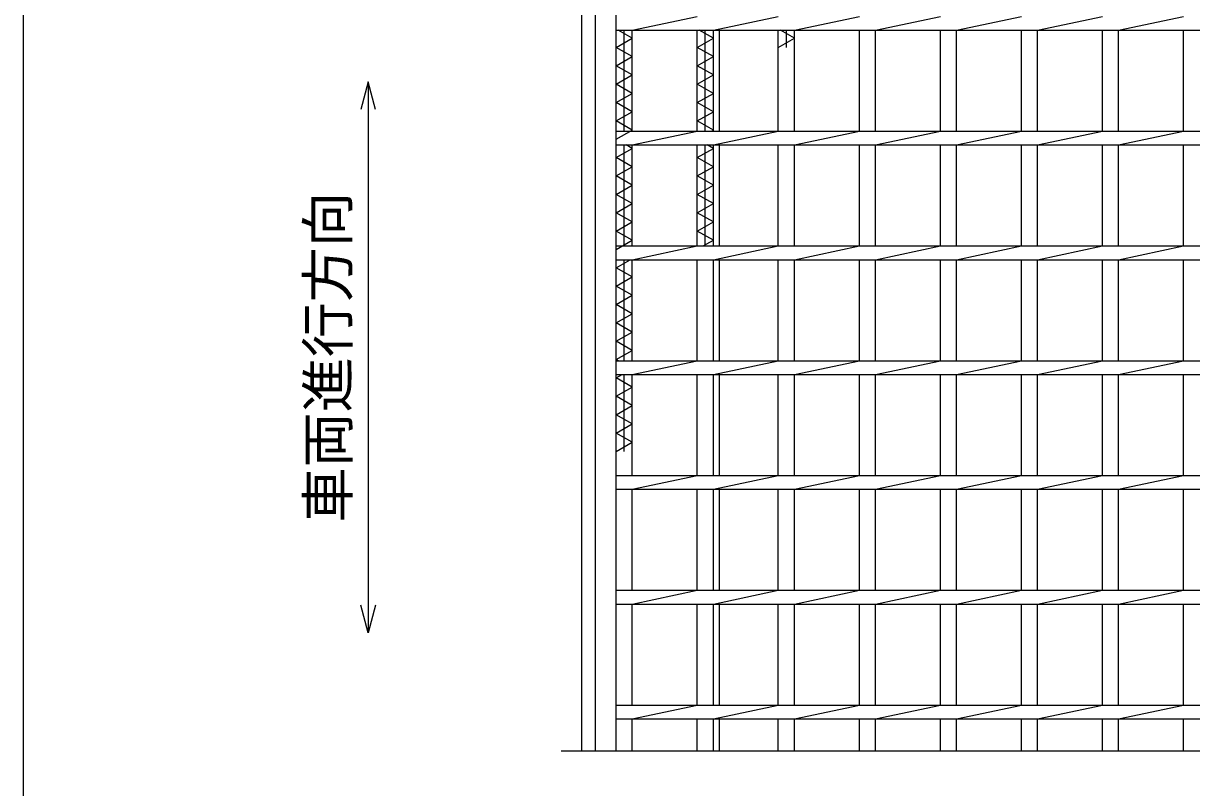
# Model space of a CAD drawing. Units: millimetres, scale not verified. Extents: x -1456 to 1385, y -1026 to 843.
# Drawn here: x -1383 to -874, y -64 to 268 of the extents above; entities that cross this region are included whole.
import ezdxf
from ezdxf.enums import TextEntityAlignment as Align

# ---------------------------------------------------------------- set-up
doc = ezdxf.new("R2010")
doc.units = ezdxf.units.MM
doc.header["$LTSCALE"] = 8
for name, color, linetype, lineweight in [('0_2', 150, 'Continuous', 25), ('16', 3, 'Continuous', 25), ('19', 6, 'Continuous', 25), ('22', 4, 'Continuous', 25)]:
    doc.layers.add(name, color=color, linetype=linetype, lineweight=lineweight)
doc.styles.add('ベクトル', font='')
doc.styles.get('ベクトル').set_extended_font_data('ベクトル')

msp = doc.modelspace()

# ---------------------------------------------------------------- linework, layer by layer
at = {"layer": '0_2'}
msp.add_line((-1383.2, -917.2), (-1383.2, 842.8), dxfattribs=at)
at = {"layer": '16'}
for p, q in [((-1125, -48.5), (-1125, 514)), ((-1125, 265.5), (-1125, 271.5)), ((-1118, 265.5), (-1089.7, 271.5)), ((-1082.7, 265.5), (-1054.4, 271.5)), ((-1047.4, 265.5), (-1019.1, 271.5)), ((-1012.1, 265.5), (-983.8, 271.5)), ((-976.8, 265.5), (-948.5, 271.5)), ((-941.5, 265.5), (-913.2, 271.5)), ((-906.2, 265.5), (-877.9, 271.5)), ((-1125, 265.5), (-235, 265.5)), ((-1118, 262), (-1124.125, 265.5)), ((-1121.5, 221.5), (-1121.5, 265.5)), ((-1118, 221.5), (-1118, 265.5)), ((-1089.7, 221.5), (-1089.7, 265.5)), ((-1082.7, 262), (-1088.825, 265.5)), ((-1086.2, 221.5), (-1086.2, 265.5)), ((-1082.7, 221.5), (-1082.7, 265.5)), ((-1054.4, 221.5), (-1054.4, 265.5)), ((-1047.4, 262), (-1053.525, 265.5)), ((-1050.9, 258), (-1050.9, 265.5)), ((-1047.4, 221.5), (-1047.4, 265.5)), ((-1019.1, 221.5), (-1019.1, 265.5)), ((-1012.1, 221.5), (-1012.1, 265.5)), ((-983.8, 221.5), (-983.8, 265.5)), ((-976.8, 221.5), (-976.8, 265.5)), ((-948.5, 221.5), (-948.5, 265.5)), ((-941.5, 221.5), (-941.5, 265.5)), ((-913.2, 221.5), (-913.2, 265.5)), ((-906.2, 221.5), (-906.2, 265.5)), ((-877.9, 221.5), (-877.9, 265.5)), ((-1125, 258), (-1118, 262)), ((-1089.7, 258), (-1082.7, 262)), ((-1054.4, 258), (-1047.4, 262)), ((-1118, 254), (-1125, 258)), ((-1082.7, 254), (-1089.7, 258)), ((-1125, 250), (-1118, 254)), ((-1118, 246), (-1125, 250)), ((-1089.7, 250), (-1082.7, 254)), ((-1082.7, 246), (-1089.7, 250)), ((-1125, 242), (-1118, 246)), ((-1089.7, 242), (-1082.7, 246)), ((-1118, 238), (-1125, 242)), ((-1082.7, 238), (-1089.7, 242)), ((-1125, 234), (-1118, 238)), ((-1089.7, 234), (-1082.7, 238)), ((-1118, 230), (-1125, 234)), ((-1125, 226), (-1118, 230)), ((-1082.7, 230), (-1089.7, 234)), ((-1089.7, 226), (-1082.7, 230)), ((-1118, 222), (-1125, 226)), ((-1082.7, 222), (-1089.7, 226)), ((-1125, 218), (-1118, 222)), ((-1125, 221.5), (-235, 221.5)), ((-1125, 215.5), (-1125, 221.5)), ((-1118, 215.5), (-1089.7, 221.5)), ((-1083.575, 221.5), (-1082.7, 222)), ((-1082.7, 215.5), (-1054.4, 221.5)), ((-1047.4, 215.5), (-1019.1, 221.5)), ((-1012.1, 215.5), (-983.8, 221.5)), ((-976.8, 215.5), (-948.5, 221.5)), ((-941.5, 215.5), (-913.2, 221.5)), ((-906.2, 215.5), (-877.9, 221.5)), ((-1125, 215.5), (-235, 215.5)), ((-1125, 210), (-1118, 214)), ((-1121.5, 171.5), (-1121.5, 215.5)), ((-1118, 214), (-1120.625, 215.5)), ((-1118, 171.5), (-1118, 215.5)), ((-1089.7, 171.5), (-1089.7, 215.5)), ((-1089.7, 210), (-1082.7, 214)), ((-1086.2, 171.5), (-1086.2, 215.5)), ((-1082.7, 214), (-1085.325, 215.5)), ((-1082.7, 171.5), (-1082.7, 215.5)), ((-1054.4, 171.5), (-1054.4, 215.5)), ((-1047.4, 171.5), (-1047.4, 215.5)), ((-1019.1, 171.5), (-1019.1, 215.5)), ((-1012.1, 171.5), (-1012.1, 215.5)), ((-983.8, 171.5), (-983.8, 215.5)), ((-976.8, 171.5), (-976.8, 215.5)), ((-948.5, 171.5), (-948.5, 215.5)), ((-941.5, 171.5), (-941.5, 215.5)), ((-913.2, 171.5), (-913.2, 215.5)), ((-906.2, 171.5), (-906.2, 215.5)), ((-877.9, 171.5), (-877.9, 215.5)), ((-1118, 206), (-1125, 210)), ((-1082.7, 206), (-1089.7, 210)), ((-1125, 202), (-1118, 206)), ((-1089.7, 202), (-1082.7, 206)), ((-1118, 198), (-1125, 202)), ((-1082.7, 198), (-1089.7, 202)), ((-1125, 194), (-1118, 198)), ((-1118, 190), (-1125, 194)), ((-1089.7, 194), (-1082.7, 198)), ((-1082.7, 190), (-1089.7, 194)), ((-1125, 186), (-1118, 190)), ((-1089.7, 186), (-1082.7, 190)), ((-1118, 182), (-1125, 186)), ((-1082.7, 182), (-1089.7, 186)), ((-1125, 178), (-1118, 182)), ((-1089.7, 178), (-1082.7, 182)), ((-1118, 174), (-1125, 178)), ((-1125, 170), (-1118, 174)), ((-1082.7, 174), (-1089.7, 178)), ((-1087.075, 171.5), (-1082.7, 174)), ((-1125, 171.5), (-235, 171.5)), ((-1125, 165.5), (-1125, 171.5)), ((-1118, 165.5), (-1089.7, 171.5)), ((-1082.7, 165.5), (-1054.4, 171.5)), ((-1047.4, 165.5), (-1019.1, 171.5)), ((-1012.1, 165.5), (-983.8, 171.5)), ((-976.8, 165.5), (-948.5, 171.5)), ((-941.5, 165.5), (-913.2, 171.5)), ((-906.2, 165.5), (-877.9, 171.5)), ((-1125, 165.5), (-235, 165.5)), ((-1125, 162), (-1118.875, 165.5)), ((-1121.5, 121.5), (-1121.5, 165.5)), ((-1118, 121.5), (-1118, 165.5)), ((-1089.7, 121.5), (-1089.7, 165.5)), ((-1082.7, 121.5), (-1082.7, 165.5)), ((-1054.4, 121.5), (-1054.4, 165.5)), ((-1047.4, 121.5), (-1047.4, 165.5)), ((-1019.1, 121.5), (-1019.1, 165.5)), ((-1012.1, 121.5), (-1012.1, 165.5)), ((-983.8, 121.5), (-983.8, 165.5)), ((-976.8, 121.5), (-976.8, 165.5)), ((-948.5, 121.5), (-948.5, 165.5)), ((-941.5, 121.5), (-941.5, 165.5)), ((-913.2, 121.5), (-913.2, 165.5)), ((-906.2, 121.5), (-906.2, 165.5)), ((-877.9, 121.5), (-877.9, 165.5)), ((-1118, 158), (-1125, 162)), ((-1125, 154), (-1118, 158)), ((-1118, 150), (-1125, 154)), ((-1125, 146), (-1118, 150)), ((-1118, 142), (-1125, 146)), ((-1125, 138), (-1118, 142)), ((-1118, 134), (-1125, 138)), ((-1125, 130), (-1118, 134)), ((-1118, 126), (-1125, 130)), ((-1125, 122), (-1118, 126)), ((-1124.125, 121.5), (-1125, 122)), ((-1125, 121.5), (-235, 121.5)), ((-1125, 115.5), (-1125, 121.5)), ((-1118, 115.5), (-1089.7, 121.5)), ((-1082.7, 115.5), (-1054.4, 121.5)), ((-1047.4, 115.5), (-1019.1, 121.5)), ((-1012.1, 115.5), (-983.8, 121.5)), ((-976.8, 115.5), (-948.5, 121.5)), ((-941.5, 115.5), (-913.2, 121.5)), ((-906.2, 115.5), (-877.9, 121.5)), ((-1125, 115.5), (-235, 115.5)), ((-1125, 114), (-1122.375, 115.5)), ((-1118, 110), (-1125, 114)), ((-1121.5, 82), (-1121.5, 115.5)), ((-1118, 71.5), (-1118, 115.5)), ((-1089.7, 71.5), (-1089.7, 115.5)), ((-1082.7, 71.5), (-1082.7, 115.5)), ((-1054.4, 71.5), (-1054.4, 115.5)), ((-1047.4, 71.5), (-1047.4, 115.5)), ((-1019.1, 71.5), (-1019.1, 115.5)), ((-1012.1, 71.5), (-1012.1, 115.5)), ((-983.8, 71.5), (-983.8, 115.5)), ((-976.8, 71.5), (-976.8, 115.5)), ((-948.5, 71.5), (-948.5, 115.5)), ((-941.5, 71.5), (-941.5, 115.5)), ((-913.2, 71.5), (-913.2, 115.5)), ((-906.2, 71.5), (-906.2, 115.5)), ((-877.9, 71.5), (-877.9, 115.5)), ((-1125, 106), (-1118, 110)), ((-1118, 102), (-1125, 106)), ((-1125, 98), (-1118, 102)), ((-1118, 94), (-1125, 98)), ((-1125, 90), (-1118, 94)), ((-1118, 86), (-1125, 90)), ((-1125, 82), (-1118, 86)), ((-1125, 71.5), (-235, 71.5)), ((-1125, 65.5), (-1125, 71.5)), ((-1118, 65.5), (-1089.7, 71.5)), ((-1082.7, 65.5), (-1054.4, 71.5)), ((-1047.4, 65.5), (-1019.1, 71.5)), ((-1012.1, 65.5), (-983.8, 71.5)), ((-976.8, 65.5), (-948.5, 71.5)), ((-941.5, 65.5), (-913.2, 71.5)), ((-906.2, 65.5), (-877.9, 71.5)), ((-1125, 65.5), (-235, 65.5)), ((-1118, 21.5), (-1118, 65.5)), ((-1089.7, 21.5), (-1089.7, 65.5)), ((-1082.7, 21.5), (-1082.7, 65.5)), ((-1054.4, 21.5), (-1054.4, 65.5)), ((-1047.4, 21.5), (-1047.4, 65.5)), ((-1019.1, 21.5), (-1019.1, 65.5)), ((-1012.1, 21.5), (-1012.1, 65.5)), ((-983.8, 21.5), (-983.8, 65.5)), ((-976.8, 21.5), (-976.8, 65.5)), ((-948.5, 21.5), (-948.5, 65.5)), ((-941.5, 21.5), (-941.5, 65.5)), ((-913.2, 21.5), (-913.2, 65.5)), ((-906.2, 21.5), (-906.2, 65.5)), ((-877.9, 21.5), (-877.9, 65.5)), ((-1125, 21.5), (-235, 21.5)), ((-1125, 15.5), (-1125, 21.5)), ((-1118, 15.5), (-1089.7, 21.5)), ((-1082.7, 15.5), (-1054.4, 21.5)), ((-1047.4, 15.5), (-1019.1, 21.5)), ((-1012.1, 15.5), (-983.8, 21.5)), ((-976.8, 15.5), (-948.5, 21.5)), ((-941.5, 15.5), (-913.2, 21.5)), ((-906.2, 15.5), (-877.9, 21.5)), ((-1125, 15.5), (-235, 15.5)), ((-1118, -28.5), (-1118, 15.5)), ((-1089.7, -28.5), (-1089.7, 15.5)), ((-1082.7, -28.5), (-1082.7, 15.5)), ((-1054.4, -28.5), (-1054.4, 15.5)), ((-1047.4, -28.5), (-1047.4, 15.5)), ((-1019.1, -28.5), (-1019.1, 15.5)), ((-1012.1, -28.5), (-1012.1, 15.5)), ((-983.8, -28.5), (-983.8, 15.5)), ((-976.8, -28.5), (-976.8, 15.5)), ((-948.5, -28.5), (-948.5, 15.5)), ((-941.5, -28.5), (-941.5, 15.5)), ((-913.2, -28.5), (-913.2, 15.5)), ((-906.2, -28.5), (-906.2, 15.5)), ((-877.9, -28.5), (-877.9, 15.5)), ((-1125, -28.5), (-235, -28.5)), ((-1125, -34.5), (-1125, -28.5)), ((-1118, -34.5), (-1089.7, -28.5)), ((-1082.7, -34.5), (-1054.4, -28.5)), ((-1047.4, -34.5), (-1019.1, -28.5)), ((-1012.1, -34.5), (-983.8, -28.5)), ((-976.8, -34.5), (-948.5, -28.5)), ((-941.5, -34.5), (-913.2, -28.5)), ((-906.2, -34.5), (-877.9, -28.5)), ((-1125, -34.5), (-235, -34.5)), ((-1118, -48.5), (-1118, -34.5)), ((-1089.7, -48.5), (-1089.7, -34.5)), ((-1082.7, -48.5), (-1082.7, -34.5)), ((-1054.4, -48.5), (-1054.4, -34.5)), ((-1047.4, -48.5), (-1047.4, -34.5)), ((-1019.1, -48.5), (-1019.1, -34.5)), ((-1012.1, -48.5), (-1012.1, -34.5)), ((-983.8, -48.5), (-983.8, -34.5)), ((-976.8, -48.5), (-976.8, -34.5)), ((-948.5, -48.5), (-948.5, -34.5)), ((-941.5, -48.5), (-941.5, -34.5)), ((-913.2, -48.5), (-913.2, -34.5)), ((-906.2, -48.5), (-906.2, -34.5)), ((-877.9, -48.5), (-877.9, -34.5)), ((-1149, -48.5), (-211, -48.5))]:
    msp.add_line(p, q, dxfattribs=at)
at = {"layer": '19'}
for p, q in [((-1140, -48.5), (-1140, 528.5)), ((-1134, -48.5), (-1134, 522.5)), ((-1080, 221.5), (-1080, 265.5)), ((-1080, 171.5), (-1080, 215.5)), ((-1080, 121.5), (-1080, 165.5)), ((-1080, 71.5), (-1080, 115.5)), ((-1080, 21.5), (-1080, 65.5)), ((-1080, -28.5), (-1080, 15.5)), ((-1080, -48.5), (-1080, -34.5))]:
    msp.add_line(p, q, dxfattribs=at)
at = {"layer": '22'}
for p, q in [((-1233, 243), (-1236.2, 231)), ((-1229.8, 231), (-1233, 243)), ((-1233, 243), (-1233, 3)), ((-1233, 3), (-1236.2, 15)), ((-1229.8, 15), (-1233, 3))]:
    msp.add_line(p, q, dxfattribs=at)

# ---------------------------------------------------------------- texts
at = {"layer": '22', "color": 2, "style": 'ベクトル'}
msp.add_text('車両進行方向', height=17.6, rotation=90, dxfattribs=at).set_placement((-1250.6, 51), align=Align.MIDDLE_LEFT)

doc.saveas('drawing.dxf')
